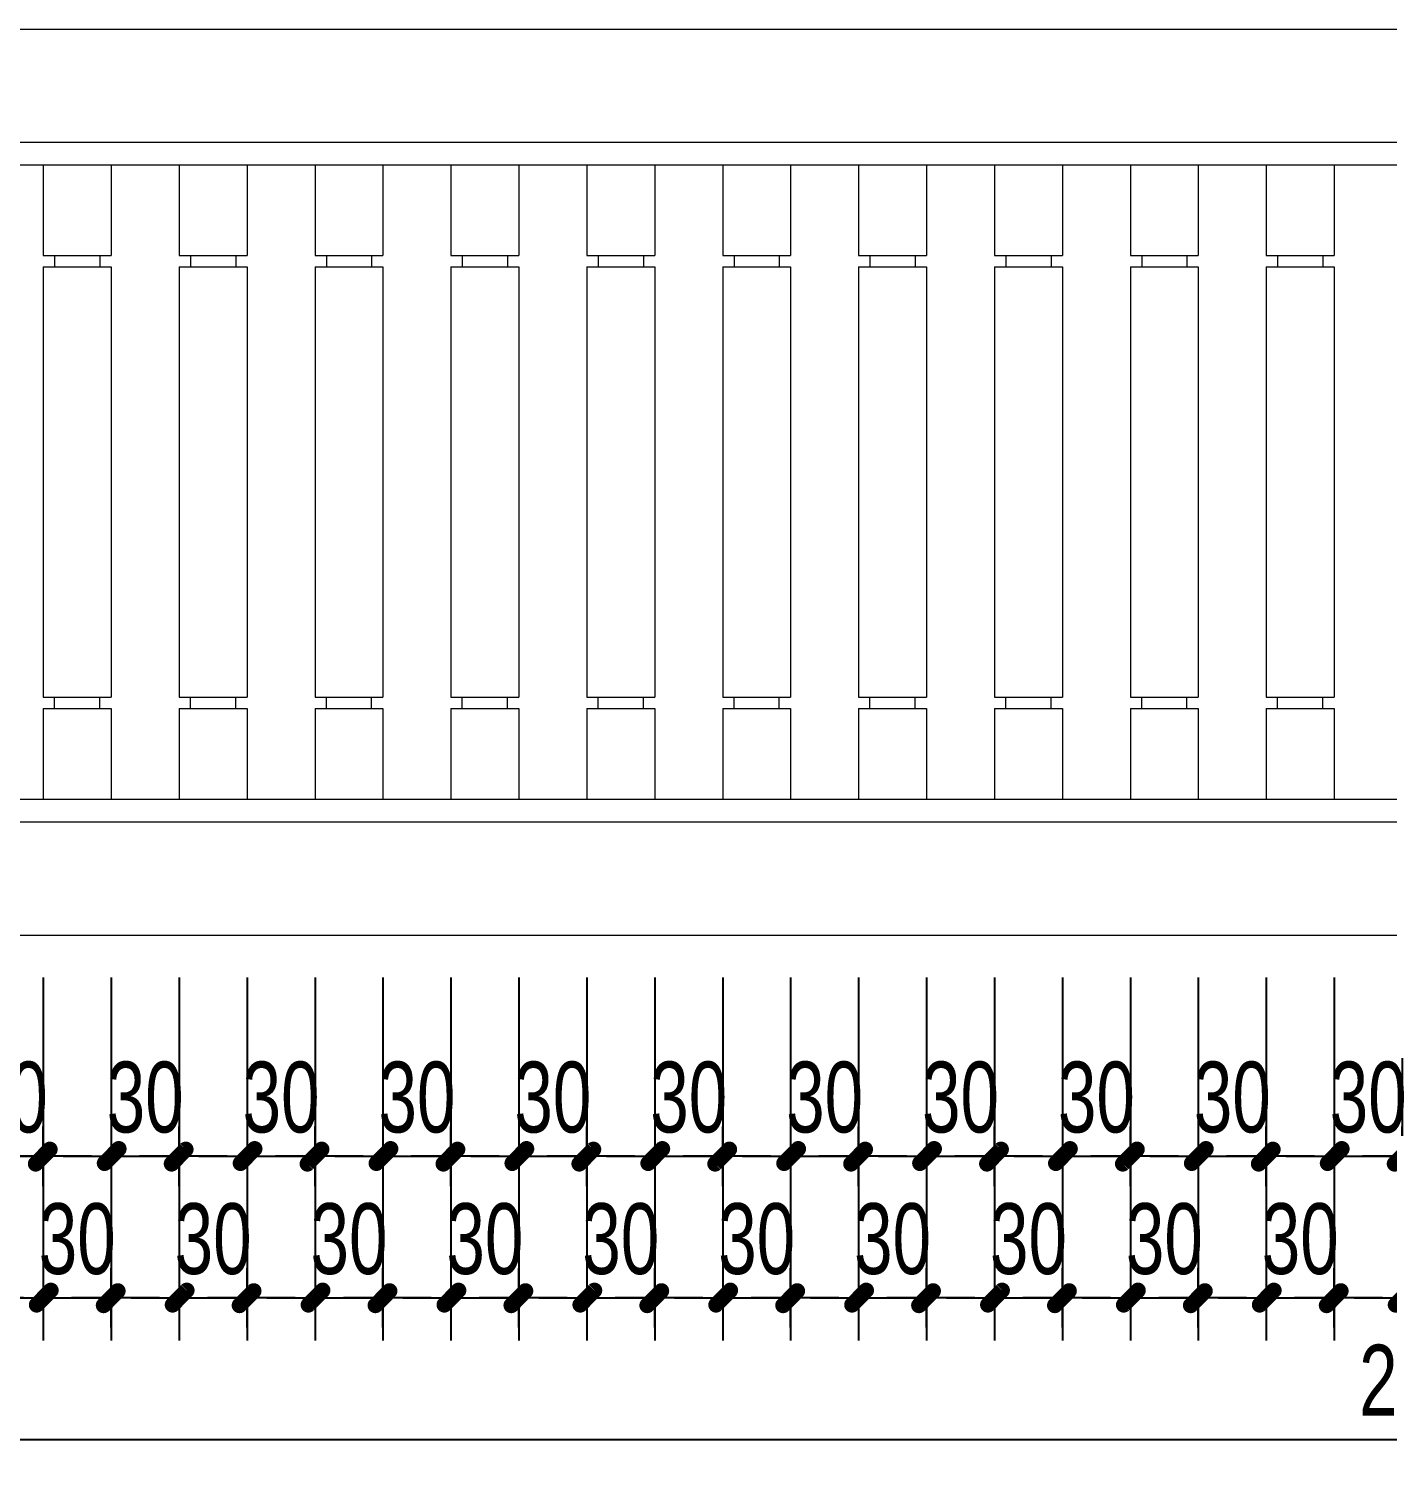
# Model space of a CAD drawing. Header units: inches. Extents: x 88947 to 296847, y 35049 to 161062.
# Drawn here: x 214519 to 215719, y 71036 to 72319 of the extents above; entities that cross this region are included whole.
import ezdxf

# ---------------------------------------------------------------- set-up
doc = ezdxf.new("R2010")
doc.units = ezdxf.units.IN
doc.header["$MEASUREMENT"] = 0
doc.header["$PDMODE"] = 1
for name, color, linetype, lineweight in [('A-Dims', 145, 'Continuous', 25), ('DIM', 7, 'Continuous', 25), ('THAY', 3, 'Continuous', 18)]:
    doc.layers.add(name, color=color, linetype=linetype, lineweight=lineweight)
doc.styles.add('VNI-HELVE-CONDENSE', font='VNARIAL.TTF', dxfattribs={"width": 0.7})
doc.dimstyles.new('TAS-25', dxfattribs={"dimscale": 25, "dimtxt": 2.5, "dimasz": 0.7, "dimexe": 1.5, "dimexo": 1.5, "dimgap": 0.8, "dimtad": 1, "dimdec": 0, "dimlfac": 0.5, "dimzin": 3, "dimdsep": 46, "dimtxsty": 'VNI-HELVE-CONDENSE', "dimblk": 'TICK', "dimcen": 2.5, "dimclrt": 71, "dimazin": 2, "dimtfac": 0.75, "dimtdec": 0, "dimtix": 1, "dimtmove": 2, "dimatfit": 2, "dimldrblk": 'TICK123', "dimfxl": 1.5, "dimtolj": 1, "dimtzin": 0, "dimarcsym": 0})

# ---------------------------------------------------------------- blocks, each defined once
blk = doc.blocks.new('TICK')
at = {"layer": 'A-Dims', "color": 1}
for p, q in [((0, 1.5), (0, -1.5)), ((-2, 0), (2, 0))]:
    blk.add_line(p, q, dxfattribs=at)
at = {"layer": 'A-Dims', "color": 1, "const_width": 0.788}
blk.add_lwpolyline([(-0.334, -0.349), (0.383, 0.378)], dxfattribs=at)
at = {"layer": 'A-Dims', "color": 1, "const_width": 0.394}
for points in [[(0.244, 0.517, -0.414214), (0.523, 0.517, -1)], [(0.523, 0.517, -0.414214), (0.523, 0.238, -1)], [(-0.473, -0.21, 0.414214), (-0.473, -0.488, 1)], [(-0.473, -0.488, 0.414214), (-0.195, -0.488, 1)]]:
    blk.add_lwpolyline(points, format="xyb", dxfattribs=at)
blk = doc.blocks.new('*D1868')
at = {"layer": 'Defpoints', "color": 0}
for p in [(214471.8, 71518.6), (214531.8, 71518.6), (214531.8, 71323.3)]:
    blk.add_point(p, dxfattribs=at)
at = {"layer": 'DIM', "color": 0, "lineweight": -2}
for p, q in [((214471.8, 71481.1), (214471.8, 71285.8)), ((214531.8, 71481.1), (214531.8, 71285.8)), ((214454.3, 71323.3), (214436.8, 71323.3)), ((214471.8, 71323.3), (214531.8, 71323.3)), ((214549.3, 71323.3), (214566.8, 71323.3))]:
    blk.add_line(p, q, dxfattribs=at)
at = {"layer": 'DIM', "color": 0, "lineweight": -2, "xscale": 17.5, "yscale": 17.5, "zscale": 17.5}
blk.add_blockref('TICK', (214471.8, 71323.3), dxfattribs=at)
at = {"layer": 'DIM', "color": 0, "lineweight": -2, "xscale": 17.5, "yscale": 17.5, "zscale": 17.5, "rotation": 180}
blk.add_blockref('TICK', (214531.8, 71323.3), dxfattribs=at)
at = {"layer": 'DIM', "color": 71, "insert": (214501.8, 71375.2), "char_height": 62.5, "attachment_point": 5, "style": 'VNI-HELVE-CONDENSE'}
blk.add_mtext('\\A1;30', dxfattribs=at)
blk = doc.blocks.new('TICK123')
at = {"layer": 'A-Dims', "color": 1}
blk.add_lwpolyline([(0.046, 0, 0, 0.84, 0), (-2.111, 0, 8.4, 8.4, 0)], format="xyseb", dxfattribs=at)
blk = doc.blocks.new('*D1869')
at = {"layer": 'Defpoints', "color": 0}
for p in [(214531.8, 71518.6), (214591.8, 71518.6), (214591.8, 71198.3)]:
    blk.add_point(p, dxfattribs=at)
at = {"layer": 'DIM', "color": 0, "lineweight": -2}
for p, q in [((214531.8, 71481.1), (214531.8, 71160.8)), ((214591.8, 71481.1), (214591.8, 71160.8)), ((214514.3, 71198.3), (214496.8, 71198.3)), ((214531.8, 71198.3), (214591.8, 71198.3)), ((214609.3, 71198.3), (214626.8, 71198.3))]:
    blk.add_line(p, q, dxfattribs=at)
at = {"layer": 'DIM', "color": 0, "lineweight": -2, "xscale": 17.5, "yscale": 17.5, "zscale": 17.5}
blk.add_blockref('TICK', (214531.8, 71198.3), dxfattribs=at)
at = {"layer": 'DIM', "color": 0, "lineweight": -2, "xscale": 17.5, "yscale": 17.5, "zscale": 17.5, "rotation": 180}
blk.add_blockref('TICK', (214591.8, 71198.3), dxfattribs=at)
at = {"layer": 'DIM', "color": 71, "insert": (214561.8, 71250.2), "char_height": 62.5, "attachment_point": 5, "style": 'VNI-HELVE-CONDENSE'}
blk.add_mtext('\\A1;30', dxfattribs=at)
blk = doc.blocks.new('*D1870')
at = {"layer": 'Defpoints', "color": 0}
for p in [(214591.8, 71518.6), (214651.8, 71518.6), (214651.8, 71323.3)]:
    blk.add_point(p, dxfattribs=at)
at = {"layer": 'DIM', "color": 0, "lineweight": -2}
for p, q in [((214591.8, 71481.1), (214591.8, 71285.8)), ((214651.8, 71481.1), (214651.8, 71285.8)), ((214574.3, 71323.3), (214556.8, 71323.3)), ((214591.8, 71323.3), (214651.8, 71323.3)), ((214669.3, 71323.3), (214686.8, 71323.3))]:
    blk.add_line(p, q, dxfattribs=at)
at = {"layer": 'DIM', "color": 0, "lineweight": -2, "xscale": 17.5, "yscale": 17.5, "zscale": 17.5}
blk.add_blockref('TICK', (214591.8, 71323.3), dxfattribs=at)
at = {"layer": 'DIM', "color": 0, "lineweight": -2, "xscale": 17.5, "yscale": 17.5, "zscale": 17.5, "rotation": 180}
blk.add_blockref('TICK', (214651.8, 71323.3), dxfattribs=at)
at = {"layer": 'DIM', "color": 71, "insert": (214621.8, 71375.2), "char_height": 62.5, "attachment_point": 5, "style": 'VNI-HELVE-CONDENSE'}
blk.add_mtext('\\A1;30', dxfattribs=at)
blk = doc.blocks.new('*D1871')
at = {"layer": 'Defpoints', "color": 0}
for p in [(214651.8, 71518.6), (214711.8, 71518.6), (214711.8, 71198.3)]:
    blk.add_point(p, dxfattribs=at)
at = {"layer": 'DIM', "color": 0, "lineweight": -2}
for p, q in [((214651.8, 71481.1), (214651.8, 71160.8)), ((214711.8, 71481.1), (214711.8, 71160.8)), ((214634.3, 71198.3), (214616.8, 71198.3)), ((214651.8, 71198.3), (214711.8, 71198.3)), ((214729.3, 71198.3), (214746.8, 71198.3))]:
    blk.add_line(p, q, dxfattribs=at)
at = {"layer": 'DIM', "color": 0, "lineweight": -2, "xscale": 17.5, "yscale": 17.5, "zscale": 17.5}
blk.add_blockref('TICK', (214651.8, 71198.3), dxfattribs=at)
at = {"layer": 'DIM', "color": 0, "lineweight": -2, "xscale": 17.5, "yscale": 17.5, "zscale": 17.5, "rotation": 180}
blk.add_blockref('TICK', (214711.8, 71198.3), dxfattribs=at)
at = {"layer": 'DIM', "color": 71, "insert": (214681.8, 71250.2), "char_height": 62.5, "attachment_point": 5, "style": 'VNI-HELVE-CONDENSE'}
blk.add_mtext('\\A1;30', dxfattribs=at)
blk = doc.blocks.new('*D1872')
at = {"layer": 'Defpoints', "color": 0}
for p in [(214711.8, 71518.6), (214771.8, 71518.6), (214771.8, 71323.3)]:
    blk.add_point(p, dxfattribs=at)
at = {"layer": 'DIM', "color": 0, "lineweight": -2}
for p, q in [((214711.8, 71481.1), (214711.8, 71285.8)), ((214771.8, 71481.1), (214771.8, 71285.8)), ((214694.3, 71323.3), (214676.8, 71323.3)), ((214711.8, 71323.3), (214771.8, 71323.3)), ((214789.3, 71323.3), (214806.8, 71323.3))]:
    blk.add_line(p, q, dxfattribs=at)
at = {"layer": 'DIM', "color": 0, "lineweight": -2, "xscale": 17.5, "yscale": 17.5, "zscale": 17.5}
blk.add_blockref('TICK', (214711.8, 71323.3), dxfattribs=at)
at = {"layer": 'DIM', "color": 0, "lineweight": -2, "xscale": 17.5, "yscale": 17.5, "zscale": 17.5, "rotation": 180}
blk.add_blockref('TICK', (214771.8, 71323.3), dxfattribs=at)
at = {"layer": 'DIM', "color": 71, "insert": (214741.8, 71375.2), "char_height": 62.5, "attachment_point": 5, "style": 'VNI-HELVE-CONDENSE'}
blk.add_mtext('\\A1;30', dxfattribs=at)
blk = doc.blocks.new('*D1873')
at = {"layer": 'Defpoints', "color": 0}
for p in [(214771.8, 71518.6), (214831.8, 71518.6), (214831.8, 71198.3)]:
    blk.add_point(p, dxfattribs=at)
at = {"layer": 'DIM', "color": 0, "lineweight": -2}
for p, q in [((214771.8, 71481.1), (214771.8, 71160.8)), ((214831.8, 71481.1), (214831.8, 71160.8)), ((214754.3, 71198.3), (214736.8, 71198.3)), ((214771.8, 71198.3), (214831.8, 71198.3)), ((214849.3, 71198.3), (214866.8, 71198.3))]:
    blk.add_line(p, q, dxfattribs=at)
at = {"layer": 'DIM', "color": 0, "lineweight": -2, "xscale": 17.5, "yscale": 17.5, "zscale": 17.5}
blk.add_blockref('TICK', (214771.8, 71198.3), dxfattribs=at)
at = {"layer": 'DIM', "color": 0, "lineweight": -2, "xscale": 17.5, "yscale": 17.5, "zscale": 17.5, "rotation": 180}
blk.add_blockref('TICK', (214831.8, 71198.3), dxfattribs=at)
at = {"layer": 'DIM', "color": 71, "insert": (214801.8, 71250.2), "char_height": 62.5, "attachment_point": 5, "style": 'VNI-HELVE-CONDENSE'}
blk.add_mtext('\\A1;30', dxfattribs=at)
blk = doc.blocks.new('*D1874')
at = {"layer": 'Defpoints', "color": 0}
for p in [(214831.8, 71518.6), (214891.8, 71518.6), (214891.8, 71323.3)]:
    blk.add_point(p, dxfattribs=at)
at = {"layer": 'DIM', "color": 0, "lineweight": -2}
for p, q in [((214831.8, 71481.1), (214831.8, 71285.8)), ((214891.8, 71481.1), (214891.8, 71285.8)), ((214814.3, 71323.3), (214796.8, 71323.3)), ((214831.8, 71323.3), (214891.8, 71323.3)), ((214909.3, 71323.3), (214926.8, 71323.3))]:
    blk.add_line(p, q, dxfattribs=at)
at = {"layer": 'DIM', "color": 0, "lineweight": -2, "xscale": 17.5, "yscale": 17.5, "zscale": 17.5}
blk.add_blockref('TICK', (214831.8, 71323.3), dxfattribs=at)
at = {"layer": 'DIM', "color": 0, "lineweight": -2, "xscale": 17.5, "yscale": 17.5, "zscale": 17.5, "rotation": 180}
blk.add_blockref('TICK', (214891.8, 71323.3), dxfattribs=at)
at = {"layer": 'DIM', "color": 71, "insert": (214861.8, 71375.2), "char_height": 62.5, "attachment_point": 5, "style": 'VNI-HELVE-CONDENSE'}
blk.add_mtext('\\A1;30', dxfattribs=at)
blk = doc.blocks.new('*D1875')
at = {"layer": 'Defpoints', "color": 0}
for p in [(214891.8, 71518.6), (214951.8, 71518.6), (214951.8, 71198.3)]:
    blk.add_point(p, dxfattribs=at)
at = {"layer": 'DIM', "color": 0, "lineweight": -2}
for p, q in [((214891.8, 71481.1), (214891.8, 71160.8)), ((214951.8, 71481.1), (214951.8, 71160.8)), ((214874.3, 71198.3), (214856.8, 71198.3)), ((214891.8, 71198.3), (214951.8, 71198.3)), ((214969.3, 71198.3), (214986.8, 71198.3))]:
    blk.add_line(p, q, dxfattribs=at)
at = {"layer": 'DIM', "color": 0, "lineweight": -2, "xscale": 17.5, "yscale": 17.5, "zscale": 17.5}
blk.add_blockref('TICK', (214891.8, 71198.3), dxfattribs=at)
at = {"layer": 'DIM', "color": 0, "lineweight": -2, "xscale": 17.5, "yscale": 17.5, "zscale": 17.5, "rotation": 180}
blk.add_blockref('TICK', (214951.8, 71198.3), dxfattribs=at)
at = {"layer": 'DIM', "color": 71, "insert": (214921.8, 71250.2), "char_height": 62.5, "attachment_point": 5, "style": 'VNI-HELVE-CONDENSE'}
blk.add_mtext('\\A1;30', dxfattribs=at)
blk = doc.blocks.new('*D1876')
at = {"layer": 'Defpoints', "color": 0}
for p in [(214951.8, 71518.6), (215011.8, 71518.6), (215011.8, 71323.3)]:
    blk.add_point(p, dxfattribs=at)
at = {"layer": 'DIM', "color": 0, "lineweight": -2}
for p, q in [((214951.8, 71481.1), (214951.8, 71285.8)), ((215011.8, 71481.1), (215011.8, 71285.8)), ((214934.3, 71323.3), (214916.8, 71323.3)), ((214951.8, 71323.3), (215011.8, 71323.3)), ((215029.3, 71323.3), (215046.8, 71323.3))]:
    blk.add_line(p, q, dxfattribs=at)
at = {"layer": 'DIM', "color": 0, "lineweight": -2, "xscale": 17.5, "yscale": 17.5, "zscale": 17.5}
blk.add_blockref('TICK', (214951.8, 71323.3), dxfattribs=at)
at = {"layer": 'DIM', "color": 0, "lineweight": -2, "xscale": 17.5, "yscale": 17.5, "zscale": 17.5, "rotation": 180}
blk.add_blockref('TICK', (215011.8, 71323.3), dxfattribs=at)
at = {"layer": 'DIM', "color": 71, "insert": (214981.8, 71375.2), "char_height": 62.5, "attachment_point": 5, "style": 'VNI-HELVE-CONDENSE'}
blk.add_mtext('\\A1;30', dxfattribs=at)
blk = doc.blocks.new('*D1877')
at = {"layer": 'Defpoints', "color": 0}
for p in [(215011.8, 71518.6), (215071.8, 71518.6), (215071.8, 71198.3)]:
    blk.add_point(p, dxfattribs=at)
at = {"layer": 'DIM', "color": 0, "lineweight": -2}
for p, q in [((215011.8, 71481.1), (215011.8, 71160.8)), ((215071.8, 71481.1), (215071.8, 71160.8)), ((214994.3, 71198.3), (214976.8, 71198.3)), ((215011.8, 71198.3), (215071.8, 71198.3)), ((215089.3, 71198.3), (215106.8, 71198.3))]:
    blk.add_line(p, q, dxfattribs=at)
at = {"layer": 'DIM', "color": 0, "lineweight": -2, "xscale": 17.5, "yscale": 17.5, "zscale": 17.5}
blk.add_blockref('TICK', (215011.8, 71198.3), dxfattribs=at)
at = {"layer": 'DIM', "color": 0, "lineweight": -2, "xscale": 17.5, "yscale": 17.5, "zscale": 17.5, "rotation": 180}
blk.add_blockref('TICK', (215071.8, 71198.3), dxfattribs=at)
at = {"layer": 'DIM', "color": 71, "insert": (215041.8, 71250.2), "char_height": 62.5, "attachment_point": 5, "style": 'VNI-HELVE-CONDENSE'}
blk.add_mtext('\\A1;30', dxfattribs=at)
blk = doc.blocks.new('*D1878')
at = {"layer": 'Defpoints', "color": 0}
for p in [(215071.8, 71518.6), (215131.8, 71518.6), (215131.8, 71323.3)]:
    blk.add_point(p, dxfattribs=at)
at = {"layer": 'DIM', "color": 0, "lineweight": -2}
for p, q in [((215071.8, 71481.1), (215071.8, 71285.8)), ((215131.8, 71481.1), (215131.8, 71285.8)), ((215054.3, 71323.3), (215036.8, 71323.3)), ((215071.8, 71323.3), (215131.8, 71323.3)), ((215149.3, 71323.3), (215166.8, 71323.3))]:
    blk.add_line(p, q, dxfattribs=at)
at = {"layer": 'DIM', "color": 0, "lineweight": -2, "xscale": 17.5, "yscale": 17.5, "zscale": 17.5}
blk.add_blockref('TICK', (215071.8, 71323.3), dxfattribs=at)
at = {"layer": 'DIM', "color": 0, "lineweight": -2, "xscale": 17.5, "yscale": 17.5, "zscale": 17.5, "rotation": 180}
blk.add_blockref('TICK', (215131.8, 71323.3), dxfattribs=at)
at = {"layer": 'DIM', "color": 71, "insert": (215101.8, 71375.2), "char_height": 62.5, "attachment_point": 5, "style": 'VNI-HELVE-CONDENSE'}
blk.add_mtext('\\A1;30', dxfattribs=at)
blk = doc.blocks.new('*D1879')
at = {"layer": 'Defpoints', "color": 0}
for p in [(215131.8, 71518.6), (215191.8, 71518.6), (215191.8, 71198.3)]:
    blk.add_point(p, dxfattribs=at)
at = {"layer": 'DIM', "color": 0, "lineweight": -2}
for p, q in [((215131.8, 71481.1), (215131.8, 71160.8)), ((215191.8, 71481.1), (215191.8, 71160.8)), ((215114.3, 71198.3), (215096.8, 71198.3)), ((215131.8, 71198.3), (215191.8, 71198.3)), ((215209.3, 71198.3), (215226.8, 71198.3))]:
    blk.add_line(p, q, dxfattribs=at)
at = {"layer": 'DIM', "color": 0, "lineweight": -2, "xscale": 17.5, "yscale": 17.5, "zscale": 17.5}
blk.add_blockref('TICK', (215131.8, 71198.3), dxfattribs=at)
at = {"layer": 'DIM', "color": 0, "lineweight": -2, "xscale": 17.5, "yscale": 17.5, "zscale": 17.5, "rotation": 180}
blk.add_blockref('TICK', (215191.8, 71198.3), dxfattribs=at)
at = {"layer": 'DIM', "color": 71, "insert": (215161.8, 71250.2), "char_height": 62.5, "attachment_point": 5, "style": 'VNI-HELVE-CONDENSE'}
blk.add_mtext('\\A1;30', dxfattribs=at)
blk = doc.blocks.new('*D1880')
at = {"layer": 'Defpoints', "color": 0}
for p in [(215191.8, 71518.6), (215251.8, 71518.6), (215251.8, 71323.3)]:
    blk.add_point(p, dxfattribs=at)
at = {"layer": 'DIM', "color": 0, "lineweight": -2}
for p, q in [((215191.8, 71481.1), (215191.8, 71285.8)), ((215251.8, 71481.1), (215251.8, 71285.8)), ((215174.3, 71323.3), (215156.8, 71323.3)), ((215191.8, 71323.3), (215251.8, 71323.3)), ((215269.3, 71323.3), (215286.8, 71323.3))]:
    blk.add_line(p, q, dxfattribs=at)
at = {"layer": 'DIM', "color": 0, "lineweight": -2, "xscale": 17.5, "yscale": 17.5, "zscale": 17.5}
blk.add_blockref('TICK', (215191.8, 71323.3), dxfattribs=at)
at = {"layer": 'DIM', "color": 0, "lineweight": -2, "xscale": 17.5, "yscale": 17.5, "zscale": 17.5, "rotation": 180}
blk.add_blockref('TICK', (215251.8, 71323.3), dxfattribs=at)
at = {"layer": 'DIM', "color": 71, "insert": (215221.8, 71375.2), "char_height": 62.5, "attachment_point": 5, "style": 'VNI-HELVE-CONDENSE'}
blk.add_mtext('\\A1;30', dxfattribs=at)
blk = doc.blocks.new('*D1881')
at = {"layer": 'Defpoints', "color": 0}
for p in [(215251.8, 71518.6), (215311.8, 71518.6), (215311.8, 71198.3)]:
    blk.add_point(p, dxfattribs=at)
at = {"layer": 'DIM', "color": 0, "lineweight": -2}
for p, q in [((215251.8, 71481.1), (215251.8, 71160.8)), ((215311.8, 71481.1), (215311.8, 71160.8)), ((215234.3, 71198.3), (215216.8, 71198.3)), ((215251.8, 71198.3), (215311.8, 71198.3)), ((215329.3, 71198.3), (215346.8, 71198.3))]:
    blk.add_line(p, q, dxfattribs=at)
at = {"layer": 'DIM', "color": 0, "lineweight": -2, "xscale": 17.5, "yscale": 17.5, "zscale": 17.5}
blk.add_blockref('TICK', (215251.8, 71198.3), dxfattribs=at)
at = {"layer": 'DIM', "color": 0, "lineweight": -2, "xscale": 17.5, "yscale": 17.5, "zscale": 17.5, "rotation": 180}
blk.add_blockref('TICK', (215311.8, 71198.3), dxfattribs=at)
at = {"layer": 'DIM', "color": 71, "insert": (215281.8, 71250.2), "char_height": 62.5, "attachment_point": 5, "style": 'VNI-HELVE-CONDENSE'}
blk.add_mtext('\\A1;30', dxfattribs=at)
blk = doc.blocks.new('*D1882')
at = {"layer": 'Defpoints', "color": 0}
for p in [(215311.8, 71518.6), (215371.8, 71518.6), (215371.8, 71323.3)]:
    blk.add_point(p, dxfattribs=at)
at = {"layer": 'DIM', "color": 0, "lineweight": -2}
for p, q in [((215311.8, 71481.1), (215311.8, 71285.8)), ((215371.8, 71481.1), (215371.8, 71285.8)), ((215294.3, 71323.3), (215276.8, 71323.3)), ((215311.8, 71323.3), (215371.8, 71323.3)), ((215389.3, 71323.3), (215406.8, 71323.3))]:
    blk.add_line(p, q, dxfattribs=at)
at = {"layer": 'DIM', "color": 0, "lineweight": -2, "xscale": 17.5, "yscale": 17.5, "zscale": 17.5}
blk.add_blockref('TICK', (215311.8, 71323.3), dxfattribs=at)
at = {"layer": 'DIM', "color": 0, "lineweight": -2, "xscale": 17.5, "yscale": 17.5, "zscale": 17.5, "rotation": 180}
blk.add_blockref('TICK', (215371.8, 71323.3), dxfattribs=at)
at = {"layer": 'DIM', "color": 71, "insert": (215341.8, 71375.2), "char_height": 62.5, "attachment_point": 5, "style": 'VNI-HELVE-CONDENSE'}
blk.add_mtext('\\A1;30', dxfattribs=at)
blk = doc.blocks.new('*D1883')
at = {"layer": 'Defpoints', "color": 0}
for p in [(215371.8, 71518.6), (215431.8, 71518.6), (215431.8, 71198.3)]:
    blk.add_point(p, dxfattribs=at)
at = {"layer": 'DIM', "color": 0, "lineweight": -2}
for p, q in [((215371.8, 71481.1), (215371.8, 71160.8)), ((215431.8, 71481.1), (215431.8, 71160.8)), ((215354.3, 71198.3), (215336.8, 71198.3)), ((215371.8, 71198.3), (215431.8, 71198.3)), ((215449.3, 71198.3), (215466.8, 71198.3))]:
    blk.add_line(p, q, dxfattribs=at)
at = {"layer": 'DIM', "color": 0, "lineweight": -2, "xscale": 17.5, "yscale": 17.5, "zscale": 17.5}
blk.add_blockref('TICK', (215371.8, 71198.3), dxfattribs=at)
at = {"layer": 'DIM', "color": 0, "lineweight": -2, "xscale": 17.5, "yscale": 17.5, "zscale": 17.5, "rotation": 180}
blk.add_blockref('TICK', (215431.8, 71198.3), dxfattribs=at)
at = {"layer": 'DIM', "color": 71, "insert": (215401.8, 71250.2), "char_height": 62.5, "attachment_point": 5, "style": 'VNI-HELVE-CONDENSE'}
blk.add_mtext('\\A1;30', dxfattribs=at)
blk = doc.blocks.new('*D1884')
at = {"layer": 'Defpoints', "color": 0}
for p in [(215431.8, 71518.6), (215491.8, 71518.6), (215491.8, 71323.3)]:
    blk.add_point(p, dxfattribs=at)
at = {"layer": 'DIM', "color": 0, "lineweight": -2}
for p, q in [((215431.8, 71481.1), (215431.8, 71285.8)), ((215491.8, 71481.1), (215491.8, 71285.8)), ((215414.3, 71323.3), (215396.8, 71323.3)), ((215431.8, 71323.3), (215491.8, 71323.3)), ((215509.3, 71323.3), (215526.8, 71323.3))]:
    blk.add_line(p, q, dxfattribs=at)
at = {"layer": 'DIM', "color": 0, "lineweight": -2, "xscale": 17.5, "yscale": 17.5, "zscale": 17.5}
blk.add_blockref('TICK', (215431.8, 71323.3), dxfattribs=at)
at = {"layer": 'DIM', "color": 0, "lineweight": -2, "xscale": 17.5, "yscale": 17.5, "zscale": 17.5, "rotation": 180}
blk.add_blockref('TICK', (215491.8, 71323.3), dxfattribs=at)
at = {"layer": 'DIM', "color": 71, "insert": (215461.8, 71375.2), "char_height": 62.5, "attachment_point": 5, "style": 'VNI-HELVE-CONDENSE'}
blk.add_mtext('\\A1;30', dxfattribs=at)
blk = doc.blocks.new('*D1885')
at = {"layer": 'Defpoints', "color": 0}
for p in [(215491.8, 71518.6), (215551.8, 71518.6), (215551.8, 71198.3)]:
    blk.add_point(p, dxfattribs=at)
at = {"layer": 'DIM', "color": 0, "lineweight": -2}
for p, q in [((215491.8, 71481.1), (215491.8, 71160.8)), ((215551.8, 71481.1), (215551.8, 71160.8)), ((215474.3, 71198.3), (215456.8, 71198.3)), ((215491.8, 71198.3), (215551.8, 71198.3)), ((215569.3, 71198.3), (215586.8, 71198.3))]:
    blk.add_line(p, q, dxfattribs=at)
at = {"layer": 'DIM', "color": 0, "lineweight": -2, "xscale": 17.5, "yscale": 17.5, "zscale": 17.5}
blk.add_blockref('TICK', (215491.8, 71198.3), dxfattribs=at)
at = {"layer": 'DIM', "color": 0, "lineweight": -2, "xscale": 17.5, "yscale": 17.5, "zscale": 17.5, "rotation": 180}
blk.add_blockref('TICK', (215551.8, 71198.3), dxfattribs=at)
at = {"layer": 'DIM', "color": 71, "insert": (215521.8, 71250.2), "char_height": 62.5, "attachment_point": 5, "style": 'VNI-HELVE-CONDENSE'}
blk.add_mtext('\\A1;30', dxfattribs=at)
blk = doc.blocks.new('*D1886')
at = {"layer": 'Defpoints', "color": 0}
for p in [(215551.8, 71518.6), (215611.8, 71518.6), (215611.8, 71323.3)]:
    blk.add_point(p, dxfattribs=at)
at = {"layer": 'DIM', "color": 0, "lineweight": -2}
for p, q in [((215551.8, 71481.1), (215551.8, 71285.8)), ((215611.8, 71481.1), (215611.8, 71285.8)), ((215534.3, 71323.3), (215516.8, 71323.3)), ((215551.8, 71323.3), (215611.8, 71323.3)), ((215629.3, 71323.3), (215646.8, 71323.3))]:
    blk.add_line(p, q, dxfattribs=at)
at = {"layer": 'DIM', "color": 0, "lineweight": -2, "xscale": 17.5, "yscale": 17.5, "zscale": 17.5}
blk.add_blockref('TICK', (215551.8, 71323.3), dxfattribs=at)
at = {"layer": 'DIM', "color": 0, "lineweight": -2, "xscale": 17.5, "yscale": 17.5, "zscale": 17.5, "rotation": 180}
blk.add_blockref('TICK', (215611.8, 71323.3), dxfattribs=at)
at = {"layer": 'DIM', "color": 71, "insert": (215581.8, 71375.2), "char_height": 62.5, "attachment_point": 5, "style": 'VNI-HELVE-CONDENSE'}
blk.add_mtext('\\A1;30', dxfattribs=at)
blk = doc.blocks.new('*D1887')
at = {"layer": 'Defpoints', "color": 0}
for p in [(215611.8, 71518.6), (215671.8, 71518.6), (215671.8, 71198.3)]:
    blk.add_point(p, dxfattribs=at)
at = {"layer": 'DIM', "color": 0, "lineweight": -2}
for p, q in [((215611.8, 71481.1), (215611.8, 71160.8)), ((215671.8, 71481.1), (215671.8, 71160.8)), ((215594.3, 71198.3), (215576.8, 71198.3)), ((215611.8, 71198.3), (215671.8, 71198.3)), ((215689.3, 71198.3), (215706.8, 71198.3))]:
    blk.add_line(p, q, dxfattribs=at)
at = {"layer": 'DIM', "color": 0, "lineweight": -2, "xscale": 17.5, "yscale": 17.5, "zscale": 17.5}
blk.add_blockref('TICK', (215611.8, 71198.3), dxfattribs=at)
at = {"layer": 'DIM', "color": 0, "lineweight": -2, "xscale": 17.5, "yscale": 17.5, "zscale": 17.5, "rotation": 180}
blk.add_blockref('TICK', (215671.8, 71198.3), dxfattribs=at)
at = {"layer": 'DIM', "color": 71, "insert": (215641.8, 71250.2), "char_height": 62.5, "attachment_point": 5, "style": 'VNI-HELVE-CONDENSE'}
blk.add_mtext('\\A1;30', dxfattribs=at)
blk = doc.blocks.new('*D1888')
at = {"layer": 'Defpoints', "color": 0}
for p in [(215671.8, 71518.6), (215731.8, 71518.6), (215731.8, 71323.3)]:
    blk.add_point(p, dxfattribs=at)
at = {"layer": 'DIM', "color": 0, "lineweight": -2}
for p, q in [((215671.8, 71481.1), (215671.8, 71285.8)), ((215731.8, 71481.1), (215731.8, 71285.8)), ((215654.3, 71323.3), (215636.8, 71323.3)), ((215671.8, 71323.3), (215731.8, 71323.3)), ((215749.3, 71323.3), (215766.8, 71323.3))]:
    blk.add_line(p, q, dxfattribs=at)
at = {"layer": 'DIM', "color": 0, "lineweight": -2, "xscale": 17.5, "yscale": 17.5, "zscale": 17.5}
blk.add_blockref('TICK', (215671.8, 71323.3), dxfattribs=at)
at = {"layer": 'DIM', "color": 0, "lineweight": -2, "xscale": 17.5, "yscale": 17.5, "zscale": 17.5, "rotation": 180}
blk.add_blockref('TICK', (215731.8, 71323.3), dxfattribs=at)
at = {"layer": 'DIM', "color": 71, "insert": (215701.8, 71375.2), "char_height": 62.5, "attachment_point": 5, "style": 'VNI-HELVE-CONDENSE'}
blk.add_mtext('\\A1;30', dxfattribs=at)
blk = doc.blocks.new('*D1889')
at = {"layer": 'Defpoints', "color": 0}
for p in [(215731.8, 71518.6), (215791.8, 71518.6), (215791.8, 71198.3)]:
    blk.add_point(p, dxfattribs=at)
at = {"layer": 'DIM', "color": 0, "lineweight": -2}
for p, q in [((215731.8, 71481.1), (215731.8, 71160.8)), ((215791.8, 71481.1), (215791.8, 71160.8)), ((215714.3, 71198.3), (215696.8, 71198.3)), ((215731.8, 71198.3), (215791.8, 71198.3)), ((215809.3, 71198.3), (215826.8, 71198.3))]:
    blk.add_line(p, q, dxfattribs=at)
at = {"layer": 'DIM', "color": 0, "lineweight": -2, "xscale": 17.5, "yscale": 17.5, "zscale": 17.5}
blk.add_blockref('TICK', (215731.8, 71198.3), dxfattribs=at)
at = {"layer": 'DIM', "color": 0, "lineweight": -2, "xscale": 17.5, "yscale": 17.5, "zscale": 17.5, "rotation": 180}
blk.add_blockref('TICK', (215791.8, 71198.3), dxfattribs=at)
at = {"layer": 'DIM', "color": 71, "insert": (215761.8, 71250.2), "char_height": 62.5, "attachment_point": 5, "style": 'VNI-HELVE-CONDENSE'}
blk.add_mtext('\\A1;30', dxfattribs=at)
blk = doc.blocks.new('*D1929')
at = {"layer": 'Defpoints', "color": 0}
for p in [(213361.8, 71518.6), (218161.8, 71518.6), (218161.8, 71073.3)]:
    blk.add_point(p, dxfattribs=at)
at = {"layer": 'DIM', "color": 0, "lineweight": -2}
for p, q in [((213361.8, 71481.1), (213361.8, 71035.8)), ((218161.8, 71481.1), (218161.8, 71035.8)), ((213379.3, 71073.3), (218144.3, 71073.3))]:
    blk.add_line(p, q, dxfattribs=at)
at = {"layer": 'DIM', "color": 0, "lineweight": -2, "xscale": 17.5, "yscale": 17.5, "zscale": 17.5, "rotation": 180}
blk.add_blockref('TICK', (213361.8, 71073.3), dxfattribs=at)
at = {"layer": 'DIM', "color": 0, "lineweight": -2, "xscale": 17.5, "yscale": 17.5, "zscale": 17.5}
blk.add_blockref('TICK', (218161.8, 71073.3), dxfattribs=at)
at = {"layer": 'DIM', "color": 71, "insert": (215761.8, 71125.2), "char_height": 62.5, "attachment_point": 5, "style": 'VNI-HELVE-CONDENSE'}
blk.add_mtext('\\A1;2400', dxfattribs=at)

msp = doc.modelspace()

# ---------------------------------------------------------------- linework, layer by layer
at = {"layer": 'THAY'}
for p, q in [((213361.8, 72318.6), (218161.8, 72318.6)), ((213361.8, 72218.6), (218161.8, 72218.6)), ((213361.8, 72198.6), (218161.8, 72198.6)), ((214531.8, 72198.6), (214531.8, 72118.6)), ((214591.8, 72198.6), (214591.8, 72118.6)), ((214651.8, 72198.6), (214651.8, 72118.6)), ((214711.8, 72198.6), (214711.8, 72118.6)), ((214771.8, 72198.6), (214771.8, 72118.6)), ((214831.8, 72198.6), (214831.8, 72118.6)), ((214891.8, 72198.6), (214891.8, 72118.6)), ((214951.8, 72198.6), (214951.8, 72118.6)), ((215011.8, 72198.6), (215011.8, 72118.6)), ((215071.8, 72198.6), (215071.8, 72118.6)), ((215131.8, 72198.6), (215131.8, 72118.6)), ((215191.8, 72198.6), (215191.8, 72118.6)), ((215251.8, 72198.6), (215251.8, 72118.6)), ((215311.8, 72198.6), (215311.8, 72118.6)), ((215371.8, 72198.6), (215371.8, 72118.6)), ((215431.8, 72198.6), (215431.8, 72118.6)), ((215491.8, 72198.6), (215491.8, 72118.6)), ((215551.8, 72198.6), (215551.8, 72118.6)), ((215611.8, 72198.6), (215611.8, 72118.6)), ((215671.8, 72198.6), (215671.8, 72118.6)), ((214531.8, 72118.6), (214591.8, 72118.6)), ((214541.8, 72118.6), (214541.8, 72108.6)), ((214581.8, 72118.6), (214581.8, 72108.6)), ((214651.8, 72118.6), (214711.8, 72118.6)), ((214661.8, 72118.6), (214661.8, 72108.6)), ((214701.8, 72118.6), (214701.8, 72108.6)), ((214771.8, 72118.6), (214831.8, 72118.6)), ((214781.8, 72118.6), (214781.8, 72108.6)), ((214821.8, 72118.6), (214821.8, 72108.6)), ((214891.8, 72118.6), (214951.8, 72118.6)), ((214901.8, 72118.6), (214901.8, 72108.6)), ((214941.8, 72118.6), (214941.8, 72108.6)), ((215011.8, 72118.6), (215071.8, 72118.6)), ((215021.8, 72118.6), (215021.8, 72108.6)), ((215061.8, 72118.6), (215061.8, 72108.6)), ((215131.8, 72118.6), (215191.8, 72118.6)), ((215141.8, 72118.6), (215141.8, 72108.6)), ((215181.8, 72118.6), (215181.8, 72108.6)), ((215251.8, 72118.6), (215311.8, 72118.6)), ((215261.8, 72118.6), (215261.8, 72108.6)), ((215301.8, 72118.6), (215301.8, 72108.6)), ((215371.8, 72118.6), (215431.8, 72118.6)), ((215381.8, 72118.6), (215381.8, 72108.6)), ((215421.8, 72118.6), (215421.8, 72108.6)), ((215491.8, 72118.6), (215551.8, 72118.6)), ((215501.8, 72118.6), (215501.8, 72108.6)), ((215541.8, 72118.6), (215541.8, 72108.6)), ((215611.8, 72118.6), (215671.8, 72118.6)), ((215621.8, 72118.6), (215621.8, 72108.6)), ((215661.8, 72118.6), (215661.8, 72108.6)), ((214531.8, 72108.6), (214591.8, 72108.6)), ((214531.8, 72108.6), (214531.8, 71728.6)), ((214591.8, 72108.6), (214591.8, 71728.6)), ((214651.8, 72108.6), (214711.8, 72108.6)), ((214651.8, 72108.6), (214651.8, 71728.6)), ((214711.8, 72108.6), (214711.8, 71728.6)), ((214771.8, 72108.6), (214831.8, 72108.6)), ((214771.8, 72108.6), (214771.8, 71728.6)), ((214831.8, 72108.6), (214831.8, 71728.6)), ((214891.8, 72108.6), (214951.8, 72108.6)), ((214891.8, 72108.6), (214891.8, 71728.6)), ((214951.8, 72108.6), (214951.8, 71728.6)), ((215011.8, 72108.6), (215071.8, 72108.6)), ((215011.8, 72108.6), (215011.8, 71728.6)), ((215071.8, 72108.6), (215071.8, 71728.6)), ((215131.8, 72108.6), (215191.8, 72108.6)), ((215131.8, 72108.6), (215131.8, 71728.6)), ((215191.8, 72108.6), (215191.8, 71728.6)), ((215251.8, 72108.6), (215311.8, 72108.6)), ((215251.8, 72108.6), (215251.8, 71728.6)), ((215311.8, 72108.6), (215311.8, 71728.6)), ((215371.8, 72108.6), (215431.8, 72108.6)), ((215371.8, 72108.6), (215371.8, 71728.6)), ((215431.8, 72108.6), (215431.8, 71728.6)), ((215491.8, 72108.6), (215551.8, 72108.6)), ((215491.8, 72108.6), (215491.8, 71728.6)), ((215551.8, 72108.6), (215551.8, 71728.6)), ((215611.8, 72108.6), (215671.8, 72108.6)), ((215611.8, 72108.6), (215611.8, 71728.6)), ((215671.8, 72108.6), (215671.8, 71728.6)), ((214531.8, 71728.6), (214591.8, 71728.6)), ((214541.8, 71718.6), (214541.8, 71728.6)), ((214581.8, 71718.6), (214581.8, 71728.6)), ((214651.8, 71728.6), (214711.8, 71728.6)), ((214661.8, 71718.6), (214661.8, 71728.6)), ((214701.8, 71718.6), (214701.8, 71728.6)), ((214771.8, 71728.6), (214831.8, 71728.6)), ((214781.8, 71718.6), (214781.8, 71728.6)), ((214821.8, 71718.6), (214821.8, 71728.6)), ((214891.8, 71728.6), (214951.8, 71728.6)), ((214901.8, 71718.6), (214901.8, 71728.6)), ((214941.8, 71718.6), (214941.8, 71728.6)), ((215011.8, 71728.6), (215071.8, 71728.6)), ((215021.8, 71718.6), (215021.8, 71728.6)), ((215061.8, 71718.6), (215061.8, 71728.6)), ((215131.8, 71728.6), (215191.8, 71728.6)), ((215141.8, 71718.6), (215141.8, 71728.6)), ((215181.8, 71718.6), (215181.8, 71728.6)), ((215251.8, 71728.6), (215311.8, 71728.6)), ((215261.8, 71718.6), (215261.8, 71728.6)), ((215301.8, 71718.6), (215301.8, 71728.6)), ((215371.8, 71728.6), (215431.8, 71728.6)), ((215381.8, 71718.6), (215381.8, 71728.6)), ((215421.8, 71718.6), (215421.8, 71728.6)), ((215491.8, 71728.6), (215551.8, 71728.6)), ((215501.8, 71718.6), (215501.8, 71728.6)), ((215541.8, 71718.6), (215541.8, 71728.6)), ((215611.8, 71728.6), (215671.8, 71728.6)), ((215621.8, 71718.6), (215621.8, 71728.6)), ((215661.8, 71718.6), (215661.8, 71728.6)), ((214531.8, 71718.6), (214591.8, 71718.6)), ((214531.8, 71718.6), (214531.8, 71638.6)), ((214591.8, 71718.6), (214591.8, 71638.6)), ((214651.8, 71718.6), (214711.8, 71718.6)), ((214651.8, 71718.6), (214651.8, 71638.6)), ((214711.8, 71718.6), (214711.8, 71638.6)), ((214771.8, 71718.6), (214831.8, 71718.6)), ((214771.8, 71718.6), (214771.8, 71638.6)), ((214831.8, 71718.6), (214831.8, 71638.6)), ((214891.8, 71718.6), (214951.8, 71718.6)), ((214891.8, 71718.6), (214891.8, 71638.6)), ((214951.8, 71718.6), (214951.8, 71638.6)), ((215011.8, 71718.6), (215071.8, 71718.6)), ((215011.8, 71718.6), (215011.8, 71638.6)), ((215071.8, 71718.6), (215071.8, 71638.6)), ((215131.8, 71718.6), (215191.8, 71718.6)), ((215131.8, 71718.6), (215131.8, 71638.6)), ((215191.8, 71718.6), (215191.8, 71638.6)), ((215251.8, 71718.6), (215311.8, 71718.6)), ((215251.8, 71718.6), (215251.8, 71638.6)), ((215311.8, 71718.6), (215311.8, 71638.6)), ((215371.8, 71718.6), (215431.8, 71718.6)), ((215371.8, 71718.6), (215371.8, 71638.6)), ((215431.8, 71718.6), (215431.8, 71638.6)), ((215491.8, 71718.6), (215551.8, 71718.6)), ((215491.8, 71718.6), (215491.8, 71638.6)), ((215551.8, 71718.6), (215551.8, 71638.6)), ((215611.8, 71718.6), (215671.8, 71718.6)), ((215611.8, 71718.6), (215611.8, 71638.6)), ((215671.8, 71718.6), (215671.8, 71638.6)), ((213361.8, 71638.6), (218161.8, 71638.6)), ((213361.8, 71618.6), (218161.8, 71618.6)), ((213361.8, 71518.6), (218161.8, 71518.6))]:
    msp.add_line(p, q, dxfattribs=at)

# ---------------------------------------------------------------- dimensions: what is measured, and where the dimension line sits
at = {"layer": 'DIM'}
for base, p1, p2, picture, middle in [((218161.8, 71073.3), (213361.8, 71518.6), (218161.8, 71518.6), '*D1929', (215761.8, 71125.2)), ((214531.8, 71323.3), (214471.8, 71518.6), (214531.8, 71518.6), '*D1868', (214501.8, 71375.2)), ((214591.8, 71198.3), (214531.8, 71518.6), (214591.8, 71518.6), '*D1869', (214561.8, 71250.2)), ((214651.8, 71323.3), (214591.8, 71518.6), (214651.8, 71518.6), '*D1870', (214621.8, 71375.2)), ((214711.8, 71198.3), (214651.8, 71518.6), (214711.8, 71518.6), '*D1871', (214681.8, 71250.2)), ((214771.8, 71323.3), (214711.8, 71518.6), (214771.8, 71518.6), '*D1872', (214741.8, 71375.2)), ((214831.8, 71198.3), (214771.8, 71518.6), (214831.8, 71518.6), '*D1873', (214801.8, 71250.2)), ((214891.8, 71323.3), (214831.8, 71518.6), (214891.8, 71518.6), '*D1874', (214861.8, 71375.2)), ((214951.8, 71198.3), (214891.8, 71518.6), (214951.8, 71518.6), '*D1875', (214921.8, 71250.2)), ((215011.8, 71323.3), (214951.8, 71518.6), (215011.8, 71518.6), '*D1876', (214981.8, 71375.2)), ((215071.8, 71198.3), (215011.8, 71518.6), (215071.8, 71518.6), '*D1877', (215041.8, 71250.2)), ((215131.8, 71323.3), (215071.8, 71518.6), (215131.8, 71518.6), '*D1878', (215101.8, 71375.2)), ((215191.8, 71198.3), (215131.8, 71518.6), (215191.8, 71518.6), '*D1879', (215161.8, 71250.2)), ((215251.8, 71323.3), (215191.8, 71518.6), (215251.8, 71518.6), '*D1880', (215221.8, 71375.2)), ((215311.8, 71198.3), (215251.8, 71518.6), (215311.8, 71518.6), '*D1881', (215281.8, 71250.2)), ((215371.8, 71323.3), (215311.8, 71518.6), (215371.8, 71518.6), '*D1882', (215341.8, 71375.2)), ((215431.8, 71198.3), (215371.8, 71518.6), (215431.8, 71518.6), '*D1883', (215401.8, 71250.2)), ((215491.8, 71323.3), (215431.8, 71518.6), (215491.8, 71518.6), '*D1884', (215461.8, 71375.2)), ((215551.8, 71198.3), (215491.8, 71518.6), (215551.8, 71518.6), '*D1885', (215521.8, 71250.2)), ((215611.8, 71323.3), (215551.8, 71518.6), (215611.8, 71518.6), '*D1886', (215581.8, 71375.2)), ((215671.8, 71198.3), (215611.8, 71518.6), (215671.8, 71518.6), '*D1887', (215641.8, 71250.2)), ((215731.8, 71323.3), (215671.8, 71518.6), (215731.8, 71518.6), '*D1888', (215701.8, 71375.2)), ((215791.8, 71198.3), (215731.8, 71518.6), (215791.8, 71518.6), '*D1889', (215761.8, 71250.2))]:
    dim = msp.add_linear_dim(base=base, p1=p1, p2=p2, dimstyle='TAS-25', dxfattribs=at)
    dim.commit()
    dim.dimension.update_dxf_attribs({"geometry": picture, "text_midpoint": middle})

doc.saveas('drawing.dxf')
